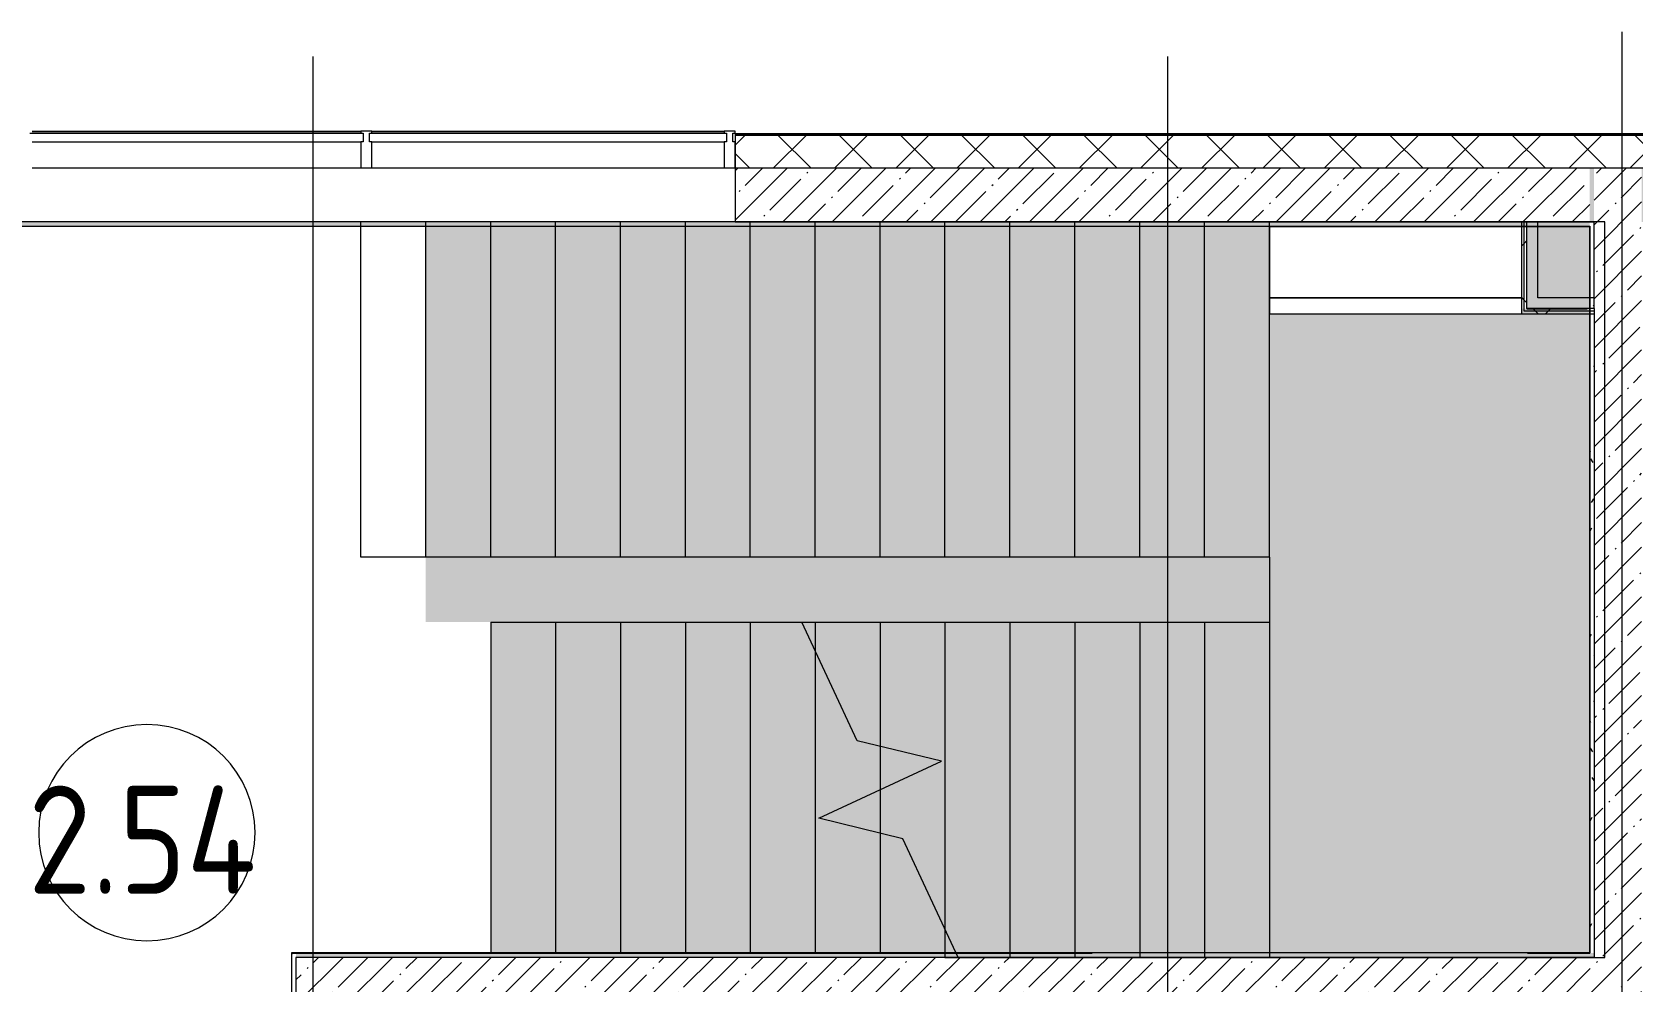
# Model space of a CAD drawing. Header units: millimetres. Extents: x -625 to 415037, y -3642 to 102118.
# Drawn here: x 242132 to 249532, y 92176 to 96568 of the extents above; entities that cross this region are included whole.
import ezdxf

# ---------------------------------------------------------------- set-up
doc = ezdxf.new("R2010")
doc.units = ezdxf.units.MM
for name, color, linetype, lineweight in [('A-AREA-IDEN', 7, 'Continuous', 9), ('A-GLAZ-1', 7, 'Continuous', 5), ('A-GLAZ-CWMG', 7, 'Continuous', 9), ('A-GLAZ-CWMG-1', 7, 'Continuous', 20), ('A-WALL', 7, 'Continuous', 5), ('I-WALL', 7, 'Continuous', 5), ('S-STRS', 7, 'Continuous', 9), ('S-STRS-MBND', 7, 'Continuous', 9), ('Оси', 7, 'Continuous', 9)]:
    doc.layers.add(name, color=color, linetype=linetype, lineweight=lineweight)
doc.layers.add('A-AREA-PATT-2', color=7, linetype='Continuous', lineweight=5, true_color=0xcde0ef, transparency=1)
for name, color, linetype, lineweight, true_color in [('A-WALL-1', 9, 'Continuous', 5, 0x808080), ('A-WALL-FNSH-1', 9, 'Continuous', 5, 0x808080), ('S-STRS-1', 7, 'Continuous', 9, 0xeef6ff)]:
    doc.layers.add(name, color=color, linetype=linetype, lineweight=lineweight, true_color=true_color)
doc.styles.add('GOST Common', font='', dxfattribs={"width": 0.9, "height": 500})
doc.styles.get('GOST Common').set_extended_font_data('GOST Common')
pattern_1 = [(45, (148772.12, 0), (-114.04925, 114.04925), []), (45, (148886.17, 0), (-114.04925, 114.04925), [201.612, -40.322, 6.706, -33.617])]
pattern_2 = [(0, (148772.123, 0), (243.84, 60.96), [20.117, -162.763, 20.117, -162.763, -975.36]), (0, (148772.123, 0), (243.84, 60.96), [-365.76, 20.117, -345.643, 20.117, -162.763, -426.72]), (0, (148772.123, 0), (243.84, 60.96), [-914.4, 20.117, -101.803, 20.117, -284.683]), (120, (148863.563, 30.48), (-174.71291, 180.691634), [20.117, -162.763, 20.117, -162.763, -975.36]), (120, (148863.563, 30.48), (-174.71291, 180.691634), [-365.76, 20.117, -345.643, 20.117, -162.763, -426.72]), (120, (148863.563, 30.48), (-174.71291, 180.691634), [-914.4, 20.117, -101.803, 20.117, -284.683]), (240, (148894.043, 152.4), (-69.12709, -241.651634), [20.117, -162.763, 20.117, -162.763, -975.36]), (240, (148894.043, 152.4), (-69.12709, -241.651634), [-365.76, 20.117, -345.643, 20.117, -162.763, -426.72]), (240, (148894.043, 152.4), (-69.12709, -241.651634), [-914.4, 20.117, -101.803, 20.117, -284.683])]
pattern_3 = [(45, (148772.12, 0), (-212.132, 212.132), []), (135, (148772.12, 0), (-212.132, -212.132), [])]

# ---------------------------------------------------------------- blocks, each defined once
blk = doc.blocks.new('PNS_Панель прямоугольная1 - Нр_Стекло - 40мм-22959730-Объем проектирования 2 этажа')
at = {"layer": 'A-GLAZ-1'}
for p, q in [((-770, 0), (770, 0)), ((760, 0), (-760, 0)), ((-760, -40), (760, -40))]:
    blk.add_line(p, q, dxfattribs=at)
blk = doc.blocks.new('PNS_Панель прямоугольная1 - Нр_Стекло - 40мм-23689183-Объем проектирования 2 этажа')
at = {"layer": 'A-GLAZ-1'}
for p, q in [((-825, 0), (825, 0)), ((815, 0), (-815, 0)), ((-815, -40), (815, -40))]:
    blk.add_line(p, q, dxfattribs=at)
blk = doc.blocks.new('Прямоугольный импост - Импост структурный с накладкой - 170мм-22874516-Объем проектирования 2 этажа')
at = {"layer": 'A-GLAZ-CWMG-1'}
for p, q in [((-50, 40), (-50, 160)), ((-50, 160), (0, 160)), ((0, 160), (0, 40)), ((-40, 40), (-50, 40)), ((-50, -10), (-50, 0)), ((-50, 0), (-40, 0)), ((-40, 0), (-40, 40)), ((-10, 40), (-10, 0)), ((0, 40), (-10, 40)), ((-10, 0), (0, 0)), ((0, 0), (0, -10)), ((0, -10), (-50, -10))]:
    blk.add_line(p, q, dxfattribs=at)
blk = doc.blocks.new('Прямоугольный импост - Импост структурный с накладкой - 170мм-22855553-Объем проектирования 2 этажа')
at = {"layer": 'A-GLAZ-CWMG'}
for p, q in [((93360, 21570), (94880, 21570)), ((93360, 21400), (94880, 21400))]:
    blk.add_line(p, q, dxfattribs=at)
blk = doc.blocks.new('Прямоугольный импост - Импост структурный с накладкой - 170мм-23689142-Объем проектирования 2 этажа')
at = {"layer": 'A-GLAZ-CWMG'}
for p, q in [((94930, 21570), (96560, 21570)), ((94930, 21400), (96560, 21400))]:
    blk.add_line(p, q, dxfattribs=at)
blk = doc.blocks.new('Прямоугольный импост - Импост структурный с накладкой - 170мм-22874498-Объем проектирования 2 этажа')
at = {"layer": 'A-GLAZ-CWMG-1'}
for p, q in [((-25, 40), (-25, 160)), ((-25, 160), (25, 160)), ((25, 160), (25, 40)), ((-15, 40), (-25, 40)), ((-25, -10), (-25, 0)), ((-25, 0), (-15, 0)), ((-15, 0), (-15, 40)), ((15, 40), (15, 0)), ((25, 40), (15, 40)), ((15, 0), (25, 0)), ((25, 0), (25, -10)), ((25, -10), (-25, -10))]:
    blk.add_line(p, q, dxfattribs=at)
blk = doc.blocks.new('Зашивка приборов отопления31 - Зашивка приборов отопления-33324104-Объем проектирования 2 этажа')
at = {"layer": 'A-WALL'}
for p, q in [((126595, 120), (125430, 120)), ((126595, 45), (126595, 120)), ((126595, 45), (125430, 45)), ((125430, 45), (126595, 45)), ((126595, -285), (126595, 45))]:
    blk.add_line(p, q, dxfattribs=at)
blk = doc.blocks.new('Марка_Помещения - Номер-25198446-Объем проектирования 2 этажа')
at = {"layer": 'A-AREA-IDEN'}
for start, end in [(360, 180), (180, 360)]:
    blk.add_arc((0, 0), 2.5, start, end, dxfattribs=at)
blk = doc.blocks.new('2floor')
at = {"layer": 'A-AREA-PATT-2'}
h = blk.add_hatch(color=256, dxfattribs=at)
h.paths.add_polyline_path([(247852.1, 19300), (247852.1, 19600), (243952.1, 19600), (243952.1, 19300), (247552.1, 19300)])
h.paths.add_polyline_path([(249092.1, 20725), (249331.6, 20725), (249331.6, 20749.5), (249017.1, 20749.5), (249017.1, 20725), (249042.1, 20725)])
h.paths.add_polyline_path([(245382.1, 21130), (245449.7, 21130), (245449.7, 21140), (245332, 21140), (245332, 21130), (245337.6, 21130)])
at = {"layer": 'A-WALL'}
h = blk.add_hatch(dxfattribs=at)
h.set_pattern_fill('FP_24', color=256, style=0, pattern_type=2)
h.set_pattern_definition([(45, (148772.12, 0), (-141.42136, 141.42136), []), (135, (148772.12, 0), (-141.42136, -141.42136), [])])
h.paths.add_polyline_path([(259122.1, 21400), (260022.1, 21400), (260022.1, 21550), (258722.6, 21550), (258722.6, 21400)])
h.paths.add_polyline_path([(254322.3, 21400), (255622.6, 21400), (255622.6, 21550), (254322.3, 21550)])
h.paths.add_polyline_path([(257822.6, 21400), (257822.6, 21550), (256522.6, 21550), (256522.6, 21400), (257294.4, 21400)])
h.paths.add_polyline_path([(252022.3, 21400), (252022.3, 21550), (250822.1, 21550), (250822.1, 21400)])
h.paths.add_polyline_path([(249847.1, 21400), (249922.1, 21400), (249922.1, 21550), (245382.1, 21550), (245382.1, 21400), (249637.1, 21400)])
h.paths.add_polyline_path([(242082.1, 21400), (242082.1, 21550), (241832.1, 21550), (241832.1, 21400)])
h.paths.add_polyline_path([(266689.9, 21400), (268022.3, 21400), (268022.3, 21550), (266672.6, 21550), (266672.6, 21400)])
h.paths.add_polyline_path([(264521.7, 21400), (265772.6, 21400), (265772.6, 21550), (264372.6, 21550), (264372.6, 21400)])
h.paths.add_polyline_path([(260922.1, 21400), (262072.6, 21400), (262072.6, 21550), (260922.1, 21550)])
h.paths.add_polyline_path([(273602.1, 21400), (274002.1, 21400), (274002.1, 21550), (268922.3, 21550), (268922.3, 21400), (272471.8, 21400)])
at = {"layer": 'I-WALL'}
h = blk.add_hatch(dxfattribs=at)
h.set_pattern_fill('FP_1', color=256, style=0, pattern_type=2)
h.set_pattern_definition(pattern_1)
h.paths.add_polyline_path([(249017.1, 21150), (249332.1, 21150), (249332.1, 21400), (245382.1, 21400), (245382.1, 21150), (246453.3, 21150)])
h.paths.add_polyline_path([(241822.6, 21150), (242082.1, 21150), (242082.1, 21400), (241802.1, 21400), (241802.1, 21150), (241822.1, 21150)])
h = blk.add_hatch(dxfattribs=at)
h.set_pattern_fill('FP_1', color=256, style=0, pattern_type=2)
h.set_pattern_definition(pattern_1)
h.paths.add_polyline_path([(259122.1, 21150), (259122.1, 21400), (258722.6, 21400), (258722.6, 21150), (259117.2, 21150)])
h.paths.add_polyline_path([(257294.4, 21150), (257822.6, 21150), (257822.6, 21400), (256522.6, 21400), (256522.6, 21150), (257242.1, 21150)])
h.paths.add_polyline_path([(249344.3, 21150), (249352.1, 21150), (249352.1, 21400), (249332.1, 21400), (249332.1, 21150)])
h.paths.add_polyline_path([(269982.1, 21150), (269982.1, 21400), (269622.1, 21400), (269622.1, 21150)])
h.paths.add_polyline_path([(249572.1, 21150), (249922.1, 21150), (249922.1, 21400), (249572.1, 21400), (249572.1, 21391.7)])
h.paths.add_polyline_path([(268022.3, 21150), (268022.3, 21400), (266672.6, 21400), (266672.6, 21150), (267412.6, 21150)])
h.paths.add_polyline_path([(265772.6, 21150), (265772.6, 21400), (264872.6, 21400), (264872.6, 21150), (265244.4, 21150)])
h.paths.add_polyline_path([(252022.3, 21150), (252022.3, 21400), (250822.1, 21400), (250822.1, 21150)])
h.paths.add_polyline_path([(260922.1, 21150), (262072.6, 21150), (262072.6, 21400), (260922.1, 21400)])
h.paths.add_polyline_path([(254822.1, 21150), (255622.6, 21150), (255622.6, 21400), (254822.1, 21400)])
h.paths.add_polyline_path([(259822.1, 21150), (260022.1, 21150), (260022.1, 21400), (259822.1, 21400), (259822.1, 21275)])
h = blk.add_hatch(dxfattribs=at)
h.set_pattern_fill('FP_1', color=256, style=0, pattern_type=2)
h.set_pattern_definition(pattern_1)
h.paths.add_polyline_path([(249572.1, 17750), (249572.1, 21400), (249352.1, 21400), (249352.1, 17750), (249530.8, 17750)])
h = blk.add_hatch(dxfattribs=at)
h.set_pattern_fill('FP_191', color=256, style=0, pattern_type=2)
h.set_pattern_definition(pattern_2)
h.paths.add_polyline_path([(249017.1, 21130), (249331.1, 21130), (249332.1, 21150), (241822.6, 21150), (241822.6, 21130), (247852.1, 21130)])
h = blk.add_hatch(dxfattribs=at)
h.set_pattern_fill('FP_192', color=256, style=0, pattern_type=2)
h.set_pattern_definition(pattern_3)
h.paths.add_polyline_path([(249029.6, 20725), (249029.6, 21130), (249017.1, 21130), (249017.1, 20725)])
h = blk.add_hatch(dxfattribs=at)
h.set_pattern_fill('FP_192', color=256, style=0, pattern_type=2)
h.set_pattern_definition(pattern_3)
h.paths.add_polyline_path([(249029.6, 20737.5), (249042.1, 20737.5), (249042.1, 21130), (249029.6, 21130), (249029.6, 20749.5)])
for points in [[(249092.1, 20750), (249092.1, 21130), (249042.1, 21130), (249042.1, 20750)], [(249332.1, 20750), (249332.1, 20800), (249092.1, 20800), (249092.1, 20750)]]:
    blk.add_hatch(color=256, dxfattribs=at).paths.add_polyline_path(points)
h = blk.add_hatch(dxfattribs=at)
h.set_pattern_fill('FP_191', color=256, style=0, pattern_type=2)
h.set_pattern_definition(pattern_2)
h.paths.add_polyline_path([(249352.1, 17770), (249352.1, 17961), (249332.1, 17961), (249332.1, 17771), (249344.3, 17770.4)])
h.paths.add_polyline_path([(249352.1, 17962), (249352.1, 21150), (249332.1, 21150), (249332.1, 17962), (249344.3, 17962)])
h = blk.add_hatch(dxfattribs=at)
h.set_pattern_fill('FP_192', color=256, style=0, pattern_type=2)
h.set_pattern_definition(pattern_3)
h.paths.add_polyline_path([(249029.6, 20725), (249332.1, 20725), (249331.6, 20737.5), (249029.6, 20737.5), (249029.6, 20726)])
h = blk.add_hatch(dxfattribs=at)
h.set_pattern_fill('FP_192', color=256, style=0, pattern_type=2)
h.set_pattern_definition(pattern_3)
h.paths.add_polyline_path([(249042.1, 20737.5), (249332.1, 20738.5), (249331.6, 20750), (249042.1, 20749.5)])
h = blk.add_hatch(dxfattribs=at)
h.set_pattern_fill('FP_191', color=256, style=0, pattern_type=2)
h.set_pattern_definition(pattern_2)
h.paths.add_polyline_path([(243352.1, 13620), (243352.1, 17770), (243332.1, 17770), (243332.1, 13641)])
h.paths.add_polyline_path([(243332.1, 13620), (243352.1, 13620), (243332.1, 13640)])
h = blk.add_hatch(dxfattribs=at)
h.set_pattern_fill('FP_191', color=256, style=0, pattern_type=2)
h.set_pattern_definition(pattern_2)
h.paths.add_polyline_path([(249352.1, 17750), (249352.1, 17770), (243352.1, 17770), (243352.1, 17750), (249344.3, 17750)])
h = blk.add_hatch(dxfattribs=at)
h.set_pattern_fill('FP_1', color=256, style=0, pattern_type=2)
h.set_pattern_definition(pattern_1)
h.paths.add_polyline_path([(244507.6, 17530), (249572.1, 17530), (249572.1, 17750), (243352.1, 17750), (243352.1, 17530), (244359.2, 17530)])
at = {"layer": 'S-STRS-1'}
for points in [[(243952.1, 19600), (244252.1, 19600), (244252.1, 21130), (243952.1, 21130), (243952.1, 21105.5)], [(244252.1, 19600), (244552.1, 19600), (244552.1, 21130), (244252.1, 21130), (244252.1, 21105.5)], [(244552.1, 19600), (244852.1, 19600), (244852.1, 21130), (244552.1, 21130), (244552.1, 21105.5)], [(245152.1, 19600), (245152.1, 21130), (244852.1, 21130), (244852.1, 19600)], [(245152.1, 19600), (245452.1, 19600), (245452.1, 21130), (245152.1, 21130), (245152.1, 21105.5)], [(245752.1, 19600), (245752.1, 21130), (245452.1, 21130), (245452.1, 19600)], [(246052.1, 19600), (246052.1, 21130), (245752.1, 21130), (245752.1, 19600)], [(246352.1, 19600), (246352.1, 21130), (246052.1, 21130), (246052.1, 19600)], [(246652.1, 19600), (246652.1, 21130), (246352.1, 21130), (246352.1, 19600), (246453.3, 19600)], [(246952.1, 19600), (246952.1, 21130), (246652.1, 21130), (246652.1, 19600)], [(247252.1, 19600), (247252.1, 21130), (246952.1, 21130), (246952.1, 19600)], [(247552.1, 19600), (247552.1, 21130), (247252.1, 21130), (247252.1, 19600)], [(247852.1, 19600), (247852.1, 21130), (247552.1, 21130), (247552.1, 19600)], [(244544.4, 17770), (244552.1, 17770), (244552.1, 19300), (244252.1, 19300), (244252.1, 17770), (244534.7, 17770)], [(244555.6, 17770), (244852.1, 17770), (244852.1, 19300), (244552.1, 19300), (244552.1, 17770)], [(244852.1, 17770), (245152.1, 17770), (245152.1, 19300), (244852.1, 19300), (244852.1, 19054.4)], [(245452.1, 17770), (245452.1, 19300), (245152.1, 19300), (245152.1, 17770)], [(245452.1, 17770), (245752.1, 17770), (245752.1, 19168.4), (245690.7, 19300), (245452.1, 19300), (245452.1, 19054.4)], [(245752.1, 19168.4), (245752.1, 19300), (245690.7, 19300)], [(246352.1, 17881.6), (246352.1, 19300), (246052.1, 19300), (246052.1, 18725.9), (246335.3, 18657.1), (246052.1, 18525), (246052.1, 18324.1), (246157.8, 18298.4), (246272.1, 18053.2)], [(246404.2, 17770), (246652.1, 17770), (246652.1, 19300), (246352.1, 19300), (246352.1, 17881.6)], [(246652.1, 17770), (246952.1, 17770), (246952.1, 19300), (246652.1, 19300), (246652.1, 19054.4)], [(247252.1, 17770), (247252.1, 19300), (246952.1, 19300), (246952.1, 17770)], [(247252.1, 17770), (247552.1, 17770), (247552.1, 19300), (247252.1, 19300), (247252.1, 19054.4)], [(247552.1, 17770), (247852.1, 17770), (247852.1, 19300), (247552.1, 19300), (247552.1, 19054.4)], [(246052.1, 17770), (246052.1, 18324.1), (245768.9, 18392.9), (246052.1, 18525), (246052.1, 18725.9), (245946.5, 18751.6), (245752.1, 19168.4), (245752.6, 17770), (245762.6, 17770)], [(246352.1, 17770), (246404.2, 17770), (246352.1, 17881.6)]]:
    blk.add_hatch(color=256, dxfattribs=at).paths.add_polyline_path(points)
h = blk.add_hatch(color=256, dxfattribs=at)
h.paths.add_polyline_path([(249330.7, 17770), (249332.1, 17771), (249332.1, 17961), (249332.1, 17962), (249332.1, 20725), (247852.1, 20725), (247852.1, 17770), (249317.6, 17770)])
h.paths.add_polyline_path([(249332.1, 20800), (249331.1, 21130), (249092.1, 21130), (249092.1, 20800)])
h = blk.add_hatch(color=256, dxfattribs=at)
h.paths.add_polyline_path([(246052.1, 18324.1), (246052.1, 18525), (245768.9, 18392.9), (245946.5, 18349.8)])
h.paths.add_polyline_path([(246052.1, 18725.9), (246052.1, 19300), (245752.1, 19300), (245752.1, 19168.4), (245946.5, 18751.6)])
h = blk.add_hatch(color=256, dxfattribs=at)
h.paths.add_polyline_path([(246352.1, 17770), (246352.1, 17881.6), (246157.8, 18298.4), (246052.1, 18324.1), (246052.1, 17770), (246272.1, 17770)])
h.paths.add_polyline_path([(246052.1, 18525), (246335.3, 18657.1), (246052.1, 18725.9)])
at = {"layer": 'A-WALL'}
for p, q in [((249922.1, 21553), (245382.1, 21553)), ((249922.1, 21550), (245382.1, 21550)), ((245382.1, 21400), (249922.1, 21400)), ((249029.6, 20737.5), (249029.6, 21150)), ((249042.1, 20750), (249042.1, 21150)), ((249331.1, 21129), (249331.1, 21130)), ((249332.1, 21130), (249332.1, 17770)), ((249352.1, 20750), (249352.1, 21150)), ((249352.1, 20737.5), (249029.6, 20737.5)), ((249352.1, 20750), (249321.1, 20750)), ((249352.1, 20750), (249352.1, 17750)), ((243332.1, 17770), (243332.1, 13640)), ((249043.9, 17770), (249332.1, 17770)), ((249331.1, 17771), (249332.1, 17771)), ((249352.1, 17750), (243352.1, 17750))]:
    blk.add_line(p, q, dxfattribs=at)
at = {"layer": 'A-WALL-1'}
for p, q in [((245382.1, 21550), (245382.1, 21150)), ((245382.1, 21150), (241822.1, 21150)), ((241822.6, 21130), (249332.1, 21130)), ((245382.1, 21150), (249352.1, 21150)), ((249017.1, 21150), (249017.1, 20725)), ((249092.1, 20800), (249092.1, 21150)), ((249352.1, 20800), (249092.1, 20800)), ((249017.1, 20725), (249352.1, 20725)), ((243332.1, 17770), (243331.1, 17770)), ((243352.1, 17750), (243352.1, 13620))]:
    blk.add_line(p, q, dxfattribs=at)
at = {"layer": 'A-WALL-FNSH-1'}
for p, q in [((249922.1, 21558), (245382.1, 21558)), ((245382.1, 21558), (245382.1, 21550)), ((247851.1, 21129), (249331.1, 21129)), ((249331.1, 21129), (249331.1, 17771)), ((249321.1, 20750), (249042.1, 20750)), ((249042.1, 20750), (249042.1, 20749)), ((249042.1, 20749), (249321.1, 20749)), ((249321.1, 20749), (249321.1, 20750)), ((249331.1, 17771), (243331.1, 17771)), ((243331.1, 17771), (243331.1, 17750)), ((243332.1, 17770), (247032.5, 17770)), ((244490.7, 17770), (244490.7, 17771)), ((247032.5, 17771), (247032.5, 17770))]:
    blk.add_line(p, q, dxfattribs=at)
at = {"layer": 'I-WALL'}
for p, q in [((247851.1, 21129), (241822.1, 21129)), ((243562.2, 21129), (243562.2, 21130)), ((243627.6, 21129), (243627.6, 21130)), ((243633.6, 21129), (243633.6, 21130)), ((247572.6, 21129), (247572.6, 21130)), ((247845.6, 21129), (247845.6, 21130)), ((247851.1, 21129), (247851.1, 21130)), ((243331.6, 17771), (243331.6, 17770)), ((243332.1, 17771), (243332.1, 17770)), ((243881.5, 17771), (243881.5, 17770)), ((243890.7, 17771), (243890.7, 17770)), ((248145.3, 17770), (248145.3, 17771))]:
    blk.add_line(p, q, dxfattribs=at)
at = {"layer": 'S-STRS'}
for p, q in [((243652.1, 19600), (243652.1, 21130)), ((243952.1, 19600), (243952.1, 21130)), ((243952.1, 19600), (243952.1, 21130)), ((244252.1, 19600), (244252.1, 21130)), ((244252.1, 19600), (244252.1, 21130)), ((244552.1, 19600), (244552.1, 21130)), ((244552.1, 19600), (244552.1, 21130)), ((244852.1, 19600), (244852.1, 21130)), ((244852.1, 19600), (244852.1, 21130)), ((245152.1, 19600), (245152.1, 21130)), ((245152.1, 19600), (245152.1, 21130)), ((245452.1, 19600), (245452.1, 21130)), ((245452.1, 19600), (245452.1, 21130)), ((245752.1, 19600), (245752.1, 21130)), ((245752.1, 19600), (245752.1, 21130)), ((246052.1, 19600), (246052.1, 21130)), ((246052.1, 19600), (246052.1, 21130)), ((246352.1, 19600), (246352.1, 21130)), ((246352.1, 19600), (246352.1, 21130)), ((246652.1, 19600), (246652.1, 21130)), ((246652.1, 19600), (246652.1, 21130)), ((246952.1, 19600), (246952.1, 21130)), ((246952.1, 19600), (246952.1, 21130)), ((247252.1, 19600), (247252.1, 21130)), ((247252.1, 19600), (247252.1, 21130)), ((247552.1, 19600), (247552.1, 21130)), ((247552.1, 19600), (247552.1, 21130)), ((247852.1, 19600), (247852.1, 20725)), ((247852.1, 19600), (247852.1, 20725)), ((243952.1, 19600), (243652.1, 19600)), ((244252.1, 19600), (243952.1, 19600)), ((244552.1, 19600), (244252.1, 19600)), ((244852.1, 19600), (244552.1, 19600)), ((245152.1, 19600), (244852.1, 19600)), ((245452.1, 19600), (245152.1, 19600)), ((245752.1, 19600), (245452.1, 19600)), ((246052.1, 19600), (245752.1, 19600)), ((246352.1, 19600), (246052.1, 19600)), ((246652.1, 19600), (246352.1, 19600)), ((246952.1, 19600), (246652.1, 19600)), ((247252.1, 19600), (246952.1, 19600)), ((247552.1, 19600), (247252.1, 19600)), ((247852.1, 19600), (247552.1, 19600)), ((247852.1, 19600), (247852.1, 19300)), ((244252.1, 19300), (244252.1, 17770)), ((244252.1, 19300), (244552.1, 19300)), ((244252.1, 19300), (244252.1, 17770)), ((244252.1, 19300), (244252.1, 17770)), ((244252.1, 19300), (244252.1, 17770)), ((244552.1, 19300), (244852.1, 19300)), ((244552.1, 19300), (244552.1, 17770)), ((244552.1, 19300), (244552.1, 17770)), ((244852.1, 19300), (245152.1, 19300)), ((244852.1, 19300), (244852.1, 17770)), ((244852.1, 19300), (244852.1, 17770)), ((245152.1, 19300), (245452.1, 19300)), ((245152.1, 19300), (245152.1, 17770)), ((245152.1, 19300), (245152.1, 17770)), ((245452.1, 19300), (245690.7, 19300)), ((245452.1, 19300), (245452.1, 17770)), ((245452.1, 19300), (245452.1, 17770)), ((245690.7, 19300), (245752.1, 19300)), ((245752.1, 19300), (246052.1, 19300)), ((245752.1, 19300), (245752.1, 19168.4)), ((245752.1, 19300), (245752.1, 19168.4)), ((246052.1, 19300), (246352.1, 19300)), ((246052.1, 19300), (246052.1, 18725.9)), ((246052.1, 19300), (246052.1, 18725.9)), ((246352.1, 19300), (246652.1, 19300)), ((246352.1, 19300), (246352.1, 17881.6)), ((246352.1, 19300), (246352.1, 17881.6)), ((246652.1, 19300), (246952.1, 19300)), ((246652.1, 19300), (246652.1, 17770)), ((246652.1, 19300), (246652.1, 17770)), ((246952.1, 19300), (247252.1, 19300)), ((246952.1, 19300), (246952.1, 17770)), ((246952.1, 19300), (246952.1, 17770)), ((247252.1, 19300), (247552.1, 19300)), ((247252.1, 19300), (247252.1, 17770)), ((247252.1, 19300), (247252.1, 17770)), ((247552.1, 19300), (247852.1, 19300)), ((247552.1, 19300), (247552.1, 17770)), ((247552.1, 19300), (247552.1, 17770)), ((247852.1, 19300), (247852.1, 17770)), ((247852.1, 19300), (247852.1, 17770)), ((245752.1, 19168.4), (245752.1, 17770)), ((245752.1, 19168.4), (245752.1, 17770)), ((246052.1, 18725.9), (246052.1, 18525)), ((246052.1, 18725.9), (246052.1, 18525)), ((246052.1, 18525), (246052.1, 18324.1)), ((246052.1, 18525), (246052.1, 18324.1)), ((246052.1, 18324.1), (246052.1, 17770)), ((246052.1, 18324.1), (246052.1, 17770)), ((246352.1, 17881.6), (246352.1, 17750)), ((246352.1, 17881.6), (246352.1, 17750)), ((246352.1, 17750), (246413.5, 17750))]:
    blk.add_line(p, q, dxfattribs=at)
at = {"layer": 'S-STRS-MBND'}
for p, q in [((243652.1, 19600), (243652.1, 21150)), ((247852.1, 21150), (243652.1, 21150)), ((243952.1, 19600), (243952.1, 21150)), ((243952.1, 19600), (243952.1, 21150)), ((244252.1, 19600), (244252.1, 21150)), ((244252.1, 19600), (244252.1, 21150)), ((244552.1, 19600), (244552.1, 21150)), ((244552.1, 19600), (244552.1, 21150)), ((244852.1, 19600), (244852.1, 21150)), ((244852.1, 19600), (244852.1, 21150)), ((245152.1, 19600), (245152.1, 21150)), ((245152.1, 19600), (245152.1, 21150)), ((245452.1, 19600), (245452.1, 21150)), ((245452.1, 19600), (245452.1, 21150)), ((245752.1, 19600), (245752.1, 21150)), ((245752.1, 19600), (245752.1, 21150)), ((246052.1, 19600), (246052.1, 21150)), ((246052.1, 19600), (246052.1, 21150)), ((246352.1, 19600), (246352.1, 21150)), ((246352.1, 19600), (246352.1, 21150)), ((246652.1, 19600), (246652.1, 21150)), ((246652.1, 19600), (246652.1, 21150)), ((246952.1, 19600), (246952.1, 21150)), ((246952.1, 19600), (246952.1, 21150)), ((247252.1, 19600), (247252.1, 21150)), ((247252.1, 19600), (247252.1, 21150)), ((247552.1, 19600), (247552.1, 21150)), ((247552.1, 19600), (247552.1, 21150)), ((249402.1, 21150), (247852.1, 21150)), ((247852.1, 19600), (247852.1, 21150)), ((247852.1, 19600), (247852.1, 21150)), ((249402.1, 17750), (249402.1, 21150)), ((247852.1, 19600), (243652.1, 19600)), ((247852.1, 19600), (247852.1, 19300)), ((245690.7, 19300), (247852.1, 19300)), ((245946.5, 18751.6), (245690.7, 19300)), ((245752.1, 19300), (245752.1, 19168.4)), ((245752.1, 19300), (245752.1, 19168.4)), ((246052.1, 19300), (246052.1, 18725.9)), ((246052.1, 19300), (246052.1, 18725.9)), ((246352.1, 19300), (246352.1, 17881.6)), ((246352.1, 19300), (246352.1, 17881.6)), ((246652.1, 19300), (246652.1, 17750)), ((246652.1, 19300), (246652.1, 17750)), ((246952.1, 19300), (246952.1, 17750)), ((246952.1, 19300), (246952.1, 17750)), ((247252.1, 19300), (247252.1, 17750)), ((247252.1, 19300), (247252.1, 17750)), ((247552.1, 19300), (247552.1, 17750)), ((247552.1, 19300), (247552.1, 17750)), ((247852.1, 19300), (247852.1, 17750)), ((247852.1, 19300), (247852.1, 17750)), ((246335.3, 18657.1), (245946.5, 18751.6)), ((245768.9, 18392.9), (246335.3, 18657.1)), ((246052.1, 18525), (246052.1, 18324.1)), ((246052.1, 18525), (246052.1, 18324.1)), ((246157.8, 18298.4), (245768.9, 18392.9)), ((246413.5, 17750), (246157.8, 18298.4)), ((246413.5, 17750), (247852.1, 17750)), ((247852.1, 17750), (249402.1, 17750))]:
    blk.add_line(p, q, dxfattribs=at)
at = {"layer": 'Оси'}
for p, q in [((249482.1, 17028.3), (249482.1, 22028.3)), ((243432.1, 16915.1), (243432.1, 21915.1)), ((247382.1, 16915.1), (247382.1, 21915.1))]:
    blk.add_line(p, q, dxfattribs=at)
at = {"layer": 'A-AREA-IDEN', "xscale": 199.9999999999999, "yscale": 199.9999999999999, "zscale": 199.9999999999999}
blk.add_blockref('Марка_Помещения - Номер-25198446-Объем проектирования 2 этажа', (242663.3, 18326.6), dxfattribs=at)
at = {"layer": 'A-GLAZ-1'}
for name, p in [('PNS_Панель прямоугольная1 - Нр_Стекло - 40мм-22959730-Объем проектирования 2 этажа', (242892.1, 21560)), ('PNS_Панель прямоугольная1 - Нр_Стекло - 40мм-23689183-Объем проектирования 2 этажа', (244517.1, 21560))]:
    blk.add_blockref(name, p, dxfattribs=at)
at = {"layer": 'A-GLAZ-CWMG'}
for name in ['Прямоугольный импост - Импост структурный с накладкой - 170мм-22855553-Объем проектирования 2 этажа', 'Прямоугольный импост - Импост структурный с накладкой - 170мм-23689142-Объем проектирования 2 этажа']:
    blk.add_blockref(name, (148772.1, 0), dxfattribs=at)
at = {"layer": 'A-GLAZ-CWMG', "extrusion": (0, 0, -1), "rotation": 180}
for name, p in [('Прямоугольный импост - Импост структурный с накладкой - 170мм-22874498-Объем проектирования 2 этажа', (-243677.1, 21560)), ('Прямоугольный импост - Импост структурный с накладкой - 170мм-22874516-Объем проектирования 2 этажа', (-245382.1, 21560))]:
    blk.add_blockref(name, p, dxfattribs=at)
at = {"layer": 'A-WALL', "rotation": 180}
blk.add_blockref('Зашивка приборов отопления31 - Зашивка приборов отопления-33324104-Объем проектирования 2 этажа', (374447.2, 20845), dxfattribs=at)
at = {"layer": 'A-AREA-IDEN', "insert": (242113.9, 18543.8), "char_height": 500, "width": 1370.886, "attachment_point": 1, "style": 'GOST Common'}
blk.add_mtext('2.54', dxfattribs=at)

msp = doc.modelspace()

# ---------------------------------------------------------------- block references
msp.add_blockref('2floor', (0, 74539.4))

doc.saveas('drawing.dxf')
